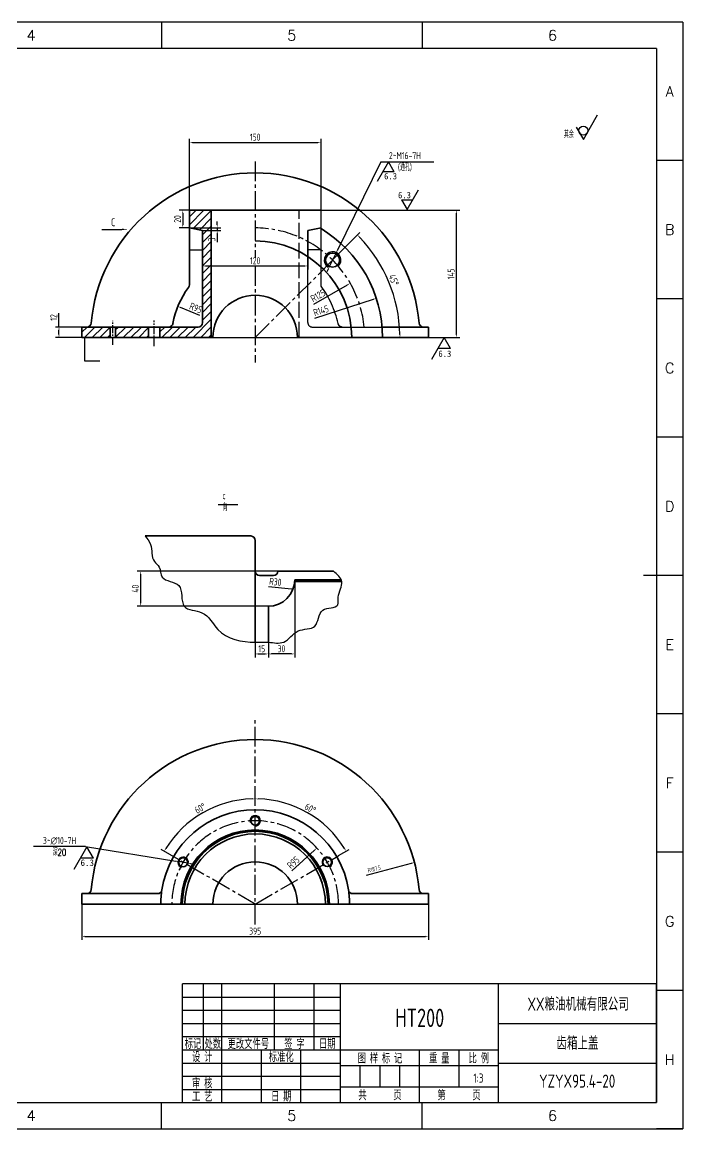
# Model space of a CAD drawing. Header units: millimetres. Extents: x 2168 to 3950, y 640 to 1900.
# Drawn here: x 3197 to 3950, y 640 to 1900 of the extents above; entities that cross this region are included whole.
import ezdxf
from ezdxf.enums import TextEntityAlignment as Align

# ---------------------------------------------------------------- set-up
doc = ezdxf.new("R2010")
doc.units = ezdxf.units.MM
doc.header["$LTSCALE"] = 30
for name, pattern in [('AM_ISO02W050', [7.5, 6, -1.5]), ('CENTER', [2, 1.25, -0.25, 0.25, -0.25]), ('CENTER2', [1.125, 0.75, -0.125, 0.125, -0.125]), ('DASHED', [0.75, 0.5, -0.25])]:
    doc.linetypes.add(name, pattern=pattern)
for name, color, linetype in [('1轮廓实线层', 7, 'Continuous'), ('2细线层', 4, 'Continuous'), ('4虚线层', 6, 'DASHED'), ('6文字层', 3, 'Continuous'), ('7标注层', 4, 'Continuous'), ('中心线', 1, 'CENTER'), ('剖面线', 2, 'Continuous'), ('图框层', 7, 'Continuous'), ('标注线', 6, 'Continuous'), ('细实线', 5, 'Continuous')]:
    doc.layers.add(name, color=color, linetype=linetype)
doc.layers.add('粗实线', color=5, linetype='Continuous', lineweight=35)
doc.styles.add('ACANSTS', font='romans.shx', dxfattribs={"height": 1, "bigfont": 'gbcbig.shx'})
doc.styles.add('PC_TEXTSTYLE', font='isocp.shx', dxfattribs={"width": 0.8, "bigfont": 'hzfs.shx'})
doc.styles.get("Standard").update_dxf_attribs({"font": 'isocp.shx', "width": 0.707, "bigfont": 'hztxt.shx'})
doc.styles.add('TH_GBDIM', font='romans.shx', dxfattribs={"width": 0.8, "bigfont": 'gbcbig.shx'})
doc.dimstyles.get("Standard").update_dxf_attribs({"dimtxt": 8, "dimasz": 3.5, "dimexe": 4, "dimexo": 0.0625, "dimgap": 2, "dimtad": 1, "dimdec": 0, "dimzin": 0, "dimdsep": 46, "dimtxsty": 'Standard', "dimcen": 0.09, "dimadec": 0, "dimazin": 0, "dimtfac": 1, "dimtdec": 0, "dimtmove": 0, "dimatfit": 3, "dimfxl": 0, "dimtolj": 1, "dimtzin": 0, "dimarcsym": 0})

# ---------------------------------------------------------------- blocks, each defined once
blk = doc.blocks.new('*D95')
at = {"layer": '7标注层', "color": 0, "linetype": 'Continuous', "lineweight": -2, "ltscale": 0.1}
for p, q in [((3265.4, 896), (3265.4, 855.5)), ((3660.4, 896), (3660.4, 855.5)), ((3268.9, 859.5), (3656.9, 859.5))]:
    blk.add_line(p, q, dxfattribs=at)
at = {"layer": '7标注层', "color": 0, "linetype": 'Continuous', "ltscale": 0.1}
for points in [[(3268.9, 860.1), (3268.9, 859), (3265.4, 859.5)], [(3656.9, 860.1), (3656.9, 859), (3660.4, 859.5)]]:
    blk.add_solid(points, dxfattribs=at)
at = {"layer": 'Defpoints', "color": 0, "linetype": 'Continuous', "ltscale": 0.1}
for p in [(3265.4, 896.1), (3660.4, 896.1), (3660.4, 859.5)]:
    blk.add_point(p, dxfattribs=at)
at = {"layer": '7标注层', "color": 0, "linetype": 'Continuous', "ltscale": 0.1, "insert": (3462.9, 865.5), "char_height": 8, "attachment_point": 5}
blk.add_mtext('\\A1;395', dxfattribs=at)
blk = doc.blocks.new('*D96')
at = {"layer": '7标注层', "color": 0, "linetype": 'Continuous', "lineweight": -2, "ltscale": 0.1}
for p, q in [((3488.9, 1275.3), (3328.4, 1275.3)), ((3332.4, 1271.8), (3332.4, 1238.8)), ((3477.9, 1235.3), (3328.4, 1235.3))]:
    blk.add_line(p, q, dxfattribs=at)
at = {"layer": '7标注层', "color": 0, "linetype": 'Continuous', "ltscale": 0.1}
for points in [[(3331.9, 1271.8), (3333, 1271.8), (3332.4, 1275.3)], [(3331.9, 1238.8), (3333, 1238.8), (3332.4, 1235.3)]]:
    blk.add_solid(points, dxfattribs=at)
at = {"layer": 'Defpoints', "color": 0, "linetype": 'Continuous', "ltscale": 0.1}
for p in [(3488.9, 1275.3), (3332.4, 1235.3), (3477.9, 1235.3)]:
    blk.add_point(p, dxfattribs=at)
at = {"layer": '7标注层', "color": 0, "linetype": 'Continuous', "ltscale": 0.1, "insert": (3326.4, 1255.3), "char_height": 8, "attachment_point": 5, "rotation": 90}
blk.add_mtext('\\A1;40', dxfattribs=at)
blk = doc.blocks.new('*D97')
at = {"layer": '7标注层', "color": 0, "linetype": 'Continuous', "lineweight": -2, "ltscale": 0.1}
for p, q in [((3462.9, 1194.2), (3462.9, 1177)), ((3477.9, 1194.2), (3477.9, 1177)), ((3466.4, 1181), (3474.4, 1181))]:
    blk.add_line(p, q, dxfattribs=at)
at = {"layer": '7标注层', "color": 0, "linetype": 'Continuous', "ltscale": 0.1}
for points in [[(3466.4, 1181.6), (3466.4, 1180.4), (3462.9, 1181)], [(3474.4, 1181.6), (3474.4, 1180.4), (3477.9, 1181)]]:
    blk.add_solid(points, dxfattribs=at)
at = {"layer": 'Defpoints', "color": 0, "linetype": 'Continuous', "ltscale": 0.1}
for p in [(3462.9, 1194.3), (3477.9, 1194.3), (3477.9, 1181)]:
    blk.add_point(p, dxfattribs=at)
at = {"layer": '7标注层', "color": 0, "linetype": 'Continuous', "ltscale": 0.1, "insert": (3470.4, 1187), "char_height": 8, "attachment_point": 5}
blk.add_mtext('\\A1;15', dxfattribs=at)
blk = doc.blocks.new('*D98')
at = {"layer": '7标注层', "color": 0, "linetype": 'Continuous', "lineweight": -2, "ltscale": 0.1}
for p, q in [((3507.9, 1265.3), (3507.9, 1177)), ((3477.9, 1194.2), (3477.9, 1177)), ((3504.4, 1181), (3481.4, 1181))]:
    blk.add_line(p, q, dxfattribs=at)
at = {"layer": '7标注层', "color": 0, "linetype": 'Continuous', "ltscale": 0.1}
for points in [[(3481.4, 1181.6), (3481.4, 1180.4), (3477.9, 1181)], [(3504.4, 1181.6), (3504.4, 1180.4), (3507.9, 1181)]]:
    blk.add_solid(points, dxfattribs=at)
at = {"layer": 'Defpoints', "color": 0, "linetype": 'Continuous', "ltscale": 0.1}
for p in [(3507.9, 1265.3), (3477.9, 1194.3), (3477.9, 1181)]:
    blk.add_point(p, dxfattribs=at)
at = {"layer": '7标注层', "color": 0, "linetype": 'Continuous', "ltscale": 0.1, "insert": (3492.9, 1187), "char_height": 8, "attachment_point": 5}
blk.add_mtext('\\A1;30', dxfattribs=at)
blk = doc.blocks.new('*D62')
at = {"layer": '7标注层', "color": 0, "linetype": 'Continuous', "lineweight": -2, "ltscale": 0.1}
blk.add_line((3478, 1257.9), (3504.3, 1255.3), dxfattribs=at)
at = {"layer": '7标注层', "color": 0, "linetype": 'Continuous', "ltscale": 0.1}
blk.add_solid([(3504.4, 1255.9), (3504.3, 1254.7), (3507.8, 1255)], dxfattribs=at)
at = {"layer": 'Defpoints', "color": 0, "linetype": 'Continuous', "ltscale": 0.1}
for p in [(3477.9, 1257.9), (3507.8, 1255)]:
    blk.add_point(p, dxfattribs=at)
at = {"layer": '7标注层', "color": 0, "linetype": 'Continuous', "ltscale": 0.1, "insert": (3485.9, 1263.1), "char_height": 8, "attachment_point": 5, "rotation": 354.417}
blk.add_mtext('\\A1;R30', dxfattribs=at)
blk = doc.blocks.new('*D99')
at = {"layer": '7标注层', "color": 0, "linetype": 'Continuous', "lineweight": -2, "ltscale": 0.1}
blk.add_line((3400, 1566.5), (3378, 1575.4), dxfattribs=at)
at = {"layer": '7标注层', "color": 0, "linetype": 'Continuous', "ltscale": 0.1}
blk.add_solid([(3378.3, 1575.9), (3377.8, 1574.8), (3374.8, 1576.7)], dxfattribs=at)
at = {"layer": 'Defpoints', "color": 0, "linetype": 'Continuous', "ltscale": 0.1}
for p in [(3374.8, 1576.7), (3462.9, 1541.2)]:
    blk.add_point(p, dxfattribs=at)
at = {"layer": '7标注层', "color": 0, "linetype": 'Continuous', "ltscale": 0.1, "insert": (3395.3, 1574.9), "char_height": 8, "attachment_point": 5, "rotation": 338.1039}
blk.add_mtext('\\A1;R95', dxfattribs=at)
blk = doc.blocks.new('*D100')
at = {"layer": '7标注层', "color": 0, "linetype": 'Continuous', "lineweight": -2, "ltscale": 0.1}
for p, q in [((3402.9, 1663.2), (3402.9, 1618.7)), ((3522.9, 1663.2), (3522.9, 1618.7)), ((3406.4, 1622.7), (3519.4, 1622.7))]:
    blk.add_line(p, q, dxfattribs=at)
at = {"layer": '7标注层', "color": 0, "linetype": 'Continuous', "ltscale": 0.1}
for points in [[(3406.4, 1623.3), (3406.4, 1622.1), (3402.9, 1622.7)], [(3519.4, 1623.3), (3519.4, 1622.1), (3522.9, 1622.7)]]:
    blk.add_solid(points, dxfattribs=at)
at = {"layer": 'Defpoints', "color": 0, "linetype": 'Continuous', "ltscale": 0.1}
for p in [(3402.9, 1663.2), (3522.9, 1663.2), (3522.9, 1622.7)]:
    blk.add_point(p, dxfattribs=at)
at = {"layer": '7标注层', "color": 0, "linetype": 'Continuous', "ltscale": 0.1, "insert": (3462.9, 1628.7), "char_height": 8, "attachment_point": 5}
blk.add_mtext('\\A1;120', dxfattribs=at)
blk = doc.blocks.new('*D101')
at = {"layer": '7标注层', "color": 0, "linetype": 'Continuous', "lineweight": -2, "ltscale": 0.1}
blk.add_line((3531, 1563.3), (3597.6, 1584.8), dxfattribs=at)
at = {"layer": '7标注层', "color": 0, "linetype": 'Continuous', "ltscale": 0.1}
blk.add_solid([(3597.4, 1585.4), (3597.7, 1584.3), (3600.9, 1585.9)], dxfattribs=at)
at = {"layer": 'Defpoints', "color": 0, "linetype": 'Continuous', "ltscale": 0.1}
for p in [(3600.9, 1585.9), (3462.9, 1541.2)]:
    blk.add_point(p, dxfattribs=at)
at = {"layer": '7标注层', "color": 0, "linetype": 'Continuous', "ltscale": 0.1, "insert": (3537.9, 1571.8), "char_height": 8, "attachment_point": 5, "rotation": 17.9371}
blk.add_mtext('\\A1;R145', dxfattribs=at)
blk = doc.blocks.new('*D102')
at = {"layer": '7标注层', "color": 0, "linetype": 'Continuous', "lineweight": -2, "ltscale": 0.1}
blk.add_line((3551.1, 1629.6), (3582.2, 1660.8), dxfattribs=at)
blk.add_arc((3462.9, 1541.2), 164.9, 1.2162, 43.8463, dxfattribs=at)
at = {"layer": '7标注层', "color": 0, "linetype": 'Continuous', "ltscale": 0.1}
for points in [[(3581.4, 1655.1), (3582.3, 1655.9), (3579.4, 1658)], [(3628.4, 1544.8), (3627.2, 1544.7), (3627.8, 1541.2)]]:
    blk.add_solid(points, dxfattribs=at)
at = {"layer": 'Defpoints', "color": 0, "linetype": 'Continuous', "ltscale": 0.1}
for p in [(3551, 1629.5), (3622.2, 1584), (3462.9, 1541.2), (3511.2, 1541.2), (3660.4, 1541.2)]:
    blk.add_point(p, dxfattribs=at)
at = {"layer": '7标注层', "color": 0, "linetype": 'Continuous', "ltscale": 0.1, "insert": (3620.8, 1606.7), "char_height": 8, "attachment_point": 5, "rotation": 292.5313}
blk.add_mtext('\\A1;45°', dxfattribs=at)
blk = doc.blocks.new('*D103')
at = {"layer": '7标注层', "color": 0, "linetype": 'Continuous', "lineweight": -2, "ltscale": 0.1}
blk.add_line((3529.6, 1579.3), (3568.2, 1601.3), dxfattribs=at)
at = {"layer": '7标注层', "color": 0, "linetype": 'Continuous', "ltscale": 0.1}
blk.add_solid([(3567.9, 1601.8), (3568.5, 1600.8), (3571.3, 1603.1)], dxfattribs=at)
at = {"layer": 'Defpoints', "color": 0, "linetype": 'Continuous', "ltscale": 0.1}
for p in [(3571.3, 1603.1), (3462.7, 1541)]:
    blk.add_point(p, dxfattribs=at)
at = {"layer": '7标注层', "color": 0, "linetype": 'Continuous', "ltscale": 0.1, "insert": (3534.4, 1588.9), "char_height": 8, "attachment_point": 5, "rotation": 29.7476}
blk.add_mtext('\\A1;R125', dxfattribs=at)
blk = doc.blocks.new('*D104')
at = {"layer": '7标注层', "color": 0, "linetype": 'Continuous', "lineweight": -2, "ltscale": 0.1}
for p, q in [((3388, 1666.2), (3423.6, 1666.2)), ((3403, 1663.2), (3423.6, 1663.2)), ((3419.6, 1669.7), (3419.6, 1673.2)), ((3419.6, 1666.2), (3419.6, 1663.2)), ((3419.6, 1659.7), (3419.6, 1649.8))]:
    blk.add_line(p, q, dxfattribs=at)
at = {"layer": '7标注层', "color": 0, "linetype": 'Continuous', "ltscale": 0.1}
for points in [[(3419.1, 1669.7), (3420.2, 1669.7), (3419.6, 1666.2)], [(3419.1, 1659.7), (3420.2, 1659.7), (3419.6, 1663.2)]]:
    blk.add_solid(points, dxfattribs=at)
at = {"layer": 'Defpoints', "color": 0, "linetype": 'Continuous', "ltscale": 0.1}
for p in [(3387.9, 1666.2), (3402.9, 1663.2), (3419.6, 1663.2)]:
    blk.add_point(p, dxfattribs=at)
at = {"layer": '7标注层', "color": 0, "linetype": 'Continuous', "ltscale": 0.1, "insert": (3413.6, 1653), "char_height": 8, "attachment_point": 5, "rotation": 90}
blk.add_mtext('\\A1;3', dxfattribs=at)
blk = doc.blocks.new('*D105')
at = {"layer": '7标注层', "color": 0, "linetype": 'Continuous', "lineweight": -2, "ltscale": 0.1}
for p, q in [((3387.9, 1686.2), (3376.4, 1686.2)), ((3380.4, 1682.7), (3380.4, 1669.7)), ((3387.9, 1666.2), (3376.4, 1666.2))]:
    blk.add_line(p, q, dxfattribs=at)
at = {"layer": '7标注层', "color": 0, "linetype": 'Continuous', "ltscale": 0.1}
for points in [[(3379.9, 1682.7), (3381, 1682.7), (3380.4, 1686.2)], [(3379.9, 1669.7), (3381, 1669.7), (3380.4, 1666.2)]]:
    blk.add_solid(points, dxfattribs=at)
at = {"layer": 'Defpoints', "color": 0, "linetype": 'Continuous', "ltscale": 0.1}
for p in [(3387.9, 1686.2), (3380.4, 1666.2), (3387.9, 1666.2)]:
    blk.add_point(p, dxfattribs=at)
at = {"layer": '7标注层', "color": 0, "linetype": 'Continuous', "ltscale": 0.1, "insert": (3374.4, 1676.2), "char_height": 8, "attachment_point": 5, "rotation": 90}
blk.add_mtext('\\A1;20', dxfattribs=at)
blk = doc.blocks.new('*D106')
at = {"layer": '7标注层', "color": 0, "linetype": 'Continuous', "lineweight": -2, "ltscale": 0.1}
for p, q in [((3538, 1686.2), (3696, 1686.2)), ((3692, 1682.7), (3692, 1544.7)), ((3660.5, 1541.2), (3696, 1541.2))]:
    blk.add_line(p, q, dxfattribs=at)
at = {"layer": '7标注层', "color": 0, "linetype": 'Continuous', "ltscale": 0.1}
for points in [[(3691.4, 1682.7), (3692.6, 1682.7), (3692, 1686.2)], [(3691.4, 1544.7), (3692.6, 1544.7), (3692, 1541.2)]]:
    blk.add_solid(points, dxfattribs=at)
at = {"layer": 'Defpoints', "color": 0, "linetype": 'Continuous', "ltscale": 0.1}
for p in [(3537.9, 1686.2), (3660.4, 1541.2), (3692, 1541.2)]:
    blk.add_point(p, dxfattribs=at)
at = {"layer": '7标注层', "color": 0, "linetype": 'Continuous', "ltscale": 0.1, "insert": (3686, 1613.7), "char_height": 8, "attachment_point": 5, "rotation": 90}
blk.add_mtext('\\A1;145', dxfattribs=at)
blk = doc.blocks.new('*D107')
at = {"layer": '7标注层', "color": 0, "linetype": 'Continuous', "lineweight": -2, "ltscale": 0.1}
for p, q in [((3387.9, 1686.3), (3387.9, 1767.4)), ((3537.9, 1686.3), (3537.9, 1767.4)), ((3391.4, 1763.4), (3534.4, 1763.4))]:
    blk.add_line(p, q, dxfattribs=at)
at = {"layer": '7标注层', "color": 0, "linetype": 'Continuous', "ltscale": 0.1}
for points in [[(3391.4, 1763.9), (3391.4, 1762.8), (3387.9, 1763.4)], [(3534.4, 1763.9), (3534.4, 1762.8), (3537.9, 1763.4)]]:
    blk.add_solid(points, dxfattribs=at)
at = {"layer": 'Defpoints', "color": 0, "linetype": 'Continuous', "ltscale": 0.1}
for p in [(3537.9, 1763.4), (3387.9, 1686.2), (3537.9, 1686.2)]:
    blk.add_point(p, dxfattribs=at)
at = {"layer": '7标注层', "color": 0, "linetype": 'Continuous', "ltscale": 0.1, "insert": (3462.9, 1769.4), "char_height": 8, "attachment_point": 5}
blk.add_mtext('\\A1;150', dxfattribs=at)
blk = doc.blocks.new('*D108')
at = {"layer": '7标注层', "color": 0, "linetype": 'Continuous', "lineweight": -2, "ltscale": 0.1}
for p, q in [((3239.4, 1553.2), (3239.4, 1568.8)), ((3265.4, 1553.2), (3235.4, 1553.2)), ((3265.4, 1541.2), (3235.4, 1541.2)), ((3239.4, 1544.7), (3239.4, 1549.7))]:
    blk.add_line(p, q, dxfattribs=at)
at = {"layer": '7标注层', "color": 0, "linetype": 'Continuous', "ltscale": 0.1}
for points in [[(3238.8, 1549.7), (3240, 1549.7), (3239.4, 1553.2)], [(3238.8, 1544.7), (3240, 1544.7), (3239.4, 1541.2)]]:
    blk.add_solid(points, dxfattribs=at)
at = {"layer": 'Defpoints', "color": 0, "linetype": 'Continuous', "ltscale": 0.1}
for p in [(3265.4, 1553.2), (3239.4, 1541.2), (3265.4, 1541.2)]:
    blk.add_point(p, dxfattribs=at)
at = {"layer": '7标注层', "color": 0, "linetype": 'Continuous', "ltscale": 0.1, "insert": (3233.4, 1564.1), "char_height": 8, "attachment_point": 5, "rotation": 90}
blk.add_mtext('\\A1;12', dxfattribs=at)
blk = doc.blocks.new('*D109')
at = {"layer": '7标注层', "color": 0, "linetype": 'Continuous', "lineweight": -2, "ltscale": 0.1}
blk.add_arc((3462.9, 896.1), 119.9, 91.672, 148.0977, dxfattribs=at)
at = {"layer": '7标注层', "color": 0, "linetype": 'Continuous', "ltscale": 0.1}
for points in [[(3459.4, 1016.6), (3459.4, 1015.4), (3462.9, 1016)], [(3361.6, 959.2), (3360.6, 959.8), (3359.3, 956.5)]]:
    blk.add_solid(points, dxfattribs=at)
at = {"layer": 'Defpoints', "color": 0, "linetype": 'Continuous', "ltscale": 0.1}
for p in [(3462.9, 1109.1), (3422.1, 1008.9), (3356, 958.4), (3462.9, 896.1), (3462.9, 873.1)]:
    blk.add_point(p, dxfattribs=at)
at = {"layer": '7标注层', "color": 0, "linetype": 'Continuous', "ltscale": 0.1, "insert": (3400.2, 1005.3), "char_height": 8, "attachment_point": 5, "rotation": 29.8849}
blk.add_mtext('\\A1;60°', dxfattribs=at)
blk = doc.blocks.new('*D110')
at = {"layer": '7标注层', "color": 0, "linetype": 'Continuous', "lineweight": -2, "ltscale": 0.1}
blk.add_line((3557.8, 951.4), (3570, 958.5), dxfattribs=at)
blk.add_arc((3462.9, 896.1), 119.9, 31.9027, 88.3274, dxfattribs=at)
at = {"layer": '7标注层', "color": 0, "linetype": 'Continuous', "ltscale": 0.1}
for points in [[(3466.4, 1015.3), (3466.4, 1016.5), (3462.9, 1016)], [(3565.2, 959.8), (3564.2, 959.1), (3566.5, 956.5)]]:
    blk.add_solid(points, dxfattribs=at)
at = {"layer": 'Defpoints', "color": 0, "linetype": 'Continuous', "ltscale": 0.1}
for p in [(3462.9, 1109.1), (3539.8, 988.1), (3557.8, 951.3), (3462.9, 896.1), (3462.9, 873.1)]:
    blk.add_point(p, dxfattribs=at)
at = {"layer": '7标注层', "color": 0, "linetype": 'Continuous', "ltscale": 0.1, "insert": (3525.7, 1005.2), "char_height": 8, "attachment_point": 5, "rotation": 330.115}
blk.add_mtext('\\A1;60°', dxfattribs=at)
blk = doc.blocks.new('*D63')
at = {"layer": '7标注层', "color": 0, "lineweight": -2, "ltscale": 0.1}
blk.add_line((3504.8, 934.1), (3530.6, 957.6), dxfattribs=at)
at = {"layer": '7标注层', "color": 0, "ltscale": 0.1}
blk.add_solid([(3530.3, 958.1), (3531, 957.2), (3533.2, 960)], dxfattribs=at)
at = {"layer": 'Defpoints', "color": 0, "ltscale": 0.1}
for p in [(3533.2, 960), (3462.9, 896.1)]:
    blk.add_point(p, dxfattribs=at)
at = {"layer": '7标注层', "color": 0, "ltscale": 0.1, "insert": (3506.3, 943.6), "char_height": 8, "attachment_point": 5, "rotation": 42.2711}
blk.add_mtext('\\A1;R95', dxfattribs=at)
blk = doc.blocks.new('PC_TITLE_BLOCK')
at = {"layer": '1轮廓实线层'}
for p, q in [((0, 45), (-180, 45)), ((-180, 0), (-180, 45)), ((-172, 20), (-172, 45)), ((-165, 20), (-165, 45)), ((-145, 20), (-145, 45)), ((-130, 20), (-130, 45)), ((-120, 0), (-120, 45)), ((-60, 30), (0, 30)), ((-180, 20), (-60, 20)), ((-165, 0), (-165, 20)), ((-150, 0), (-150, 20)), ((-135, 0), (-135, 20)), ((-60, 15), (0, 15)), ((-180, 0), (0, 0))]:
    blk.add_line(p, q, dxfattribs=at)
at = {"layer": '1轮廓实线层', "color": 7}
for p, q in [((-60, 0), (-60, 45)), ((-180, 25), (-120, 25))]:
    blk.add_line(p, q, dxfattribs=at)
at = {"layer": '2细线层'}
for p, q in [((-180, 40), (-120, 40)), ((-180, 35), (-120, 35)), ((-180, 30), (-120, 30)), ((-90, 0), (-90, 20)), ((-75, 6), (-75, 20)), ((-180, 15), (-120, 15)), ((-120, 14), (-60, 14)), ((-112.5, 6), (-112.5, 14)), ((-105, 6), (-105, 14)), ((-97.5, 6), (-97.5, 14)), ((-180, 10), (-120, 10)), ((-180, 5), (-120, 5)), ((-120, 6), (-60, 6))]:
    blk.add_line(p, q, dxfattribs=at)
at = {"layer": '图框层'}
blk.add_line((0, 0), (0, 45), dxfattribs=at)
at = {"layer": '6文字层', "style": 'PC_TEXTSTYLE', "width": 0.667}
for s, p in [('标记', (-176, 22.5)), ('处数', (-168.5, 22.5)), (' 更改文件号 ', (-155, 22.5)), (' 签 字 ', (-137.5, 22.5)), (' 日期 ', (-125, 22.5)), (' 设 计 ', (-172.5, 17.51)), (' 标准化 ', (-142.5, 17.51)), (' 图 样 标 记 ', (-105, 17)), (' 重 量 ', (-82.5, 17)), (' 比 例 ', (-67.5, 17)), (' 审 核 ', (-172.5, 7.5)), (' 工 艺 ', (-172.5, 2.5)), (' 日 期 ', (-142.5, 2.5)), ('共       页', (-105, 3)), ('第       页', (-75, 3))]:
    blk.add_text(s, height=3.5, dxfattribs=at).set_placement(p, align=Align.MIDDLE)
at = {"layer": '6文字层', "style": 'PC_TEXTSTYLE', "flags": 8}
for tag, height, width, p, p2 in [('企业名称', 5, 1.98445, (-54.29, 34.82), (-5.27, 34.82)), ('产品名称或材料标记', 7, 0.600652, (-113.46, 28.64), (-66.42, 28.64)), ('图样名称', 5, 2.004495, (-54.79, 19.98), (-5.27, 19.98)), ('标准化', 3.5, 1.023147, (-133.83, 15.37), (-120.75, 15.37)), ('审核', 3.5, 1.579393, (-163.99, 5.37), (-150.63, 5.37)), ('重量', 3.5, 1.408247, (-88.46, 7.54), (-76.55, 7.54)), ('比例', 3.5, 1.385287, (-73.35, 7.54), (-61.93, 7.54)), ('图样代号', 5, 2.006536, (-54.79, 5.63), (-5.52, 5.63)), ('工艺', 3.5, 1.621807, (-164.21, 0.37), (-150.89, 0.37)), ('共几页', 3.5, 0.557144, (-108.07, 0.63), (-101.05, 0.63)), ('日期', 3.5, 1.560088, (-133.83, 0.37), (-120.75, 0.37))]:
    blk.add_attdef(tag, text='', height=height, dxfattribs=dict(at, width=width)).set_placement(p, p2, align=Align.FIT)
at = {"layer": '6文字层', "style": 'PC_TEXTSTYLE', "width": 9.905045, "flags": 8}
blk.add_attdef('设计', text='', height=3.5, rotation=358.4644, dxfattribs=at).set_placement((-164.23, 15.37), (-150.37, 15), align=Align.FIT)
at = {"layer": '6文字层', "color": 3, "style": 'PC_TEXTSTYLE', "width": 0.56476, "flags": 8}
blk.add_attdef('第几页', text='', height=3.5, dxfattribs=at).set_placement((-78.29, 0.75), (-71.16, 0.75), align=Align.FIT)
at = {"layer": '6文字层', "ltscale": 10, "style": 'PC_TEXTSTYLE', "flags": 1}
blk.add_attdef('图纸张数', (-58.68, -0.49), '', height=2.5, dxfattribs=at)

msp = doc.modelspace()

# ---------------------------------------------------------------- linework, layer by layer
at = {"layer": '1轮廓实线层'}
msp.add_line((3950.1, 1270.3), (3905.1, 1270.3), dxfattribs=at)
at = {"layer": '2细线层'}
for p, q in [((3950.1, 1900.3), (2168.1, 1900.3)), ((3356.1, 1900.3), (3356.1, 1870.3)), ((3653.1, 1900.3), (3653.1, 1870.3)), ((3950.1, 1900.3), (3950.1, 640.3)), ((3950.1, 1742.8), (3920.1, 1742.8)), ((3950.1, 1585.3), (3920.1, 1585.3)), ((3950.1, 1427.8), (3920.1, 1427.8)), ((3950.1, 1270.3), (3920.1, 1270.3)), ((3950.1, 1112.8), (3920.1, 1112.8)), ((3950.1, 955.3), (3920.1, 955.3)), ((3950.1, 797.8), (3920.1, 797.8)), ((3356.1, 640.3), (3356.1, 670.3)), ((3653.1, 640.3), (3653.1, 670.3)), ((2168.1, 640.3), (3950.1, 640.3)), ((3950.1, 640.3), (3920.1, 640.3))]:
    msp.add_line(p, q, dxfattribs=at)
at = {"layer": '4虚线层', "linetype": 'AM_ISO02W050', "ltscale": 0.1}
msp.add_line((3512.9, 1541.2), (3512.9, 1686.2), dxfattribs=at)
at = {"layer": '7标注层', "ltscale": 0.1}
for p, q in [((3606.2, 1741.3), (3556.2, 1639.8)), ((3614.8, 1741.1), (3601.8, 1718.7)), ((3606.2, 1741.3), (3666.4, 1741.3)), ((3621.3, 1729.9), (3614.8, 1741.1)), ((3621.3, 1729.9), (3608.3, 1729.9)), ((3635.9, 1686.9), (3648.9, 1709.3)), ((3629.4, 1698.1), (3635.9, 1686.9)), ((3629.4, 1698.1), (3642.4, 1698.1)), ((3288.2, 1664.4), (3311.1, 1664.4)), ((3678.2, 1541.1), (3663.8, 1516.1)), ((3685.4, 1528.6), (3678.2, 1541.1)), ((3685.4, 1528.6), (3671, 1528.6)), ((3420.9, 1351.3), (3443, 1351.3)), ((3269.5, 961.8), (3210.5, 961.8)), ((3271.3, 961.4), (3256.4, 935.5)), ((3269.5, 961.8), (3372.4, 945.2)), ((3278.8, 948.5), (3271.3, 961.4)), ((3278.8, 948.5), (3263.8, 948.5)), ((3589.6, 929.2), (3640.9, 942.7))]:
    msp.add_line(p, q, dxfattribs=at)
msp.add_solid([(3311.1, 1665.2), (3311.1, 1663.6), (3318.5, 1664.4)], dxfattribs=at)
at = {"layer": '中心线', "linetype": 'CENTER2'}
for p, q in [((3462.9, 1741.8), (3462.9, 1632)), ((3462.9, 1541.2), (3551.1, 1629.4)), ((3462.9, 1622.6), (3462.9, 1512.9)), ((3462.9, 873.1), (3462.9, 1109.1)), ((3462.9, 896.1), (3356, 958.4)), ((3462.9, 896.1), (3557.8, 951.3))]:
    msp.add_line(p, q, dxfattribs=at)
at = {"layer": '中心线', "linetype": 'CENTER2', "ltscale": 0.4}
for p, q in [((3300.9, 1532.8), (3300.9, 1560.3)), ((3347.9, 1531.6), (3347.9, 1560.5))]:
    msp.add_line(p, q, dxfattribs=at)
at = {"layer": '中心线', "color": 7, "linetype": 'CENTER2', "ltscale": 30}
for p, q in [((3414.7, 1541.2), (3511.2, 1541.2)), ((3414.7, 896.1), (3511.2, 896.1))]:
    msp.add_line(p, q, dxfattribs=at)
at = {"layer": '中心线', "linetype": 'CENTER2'}
for centre, radius, start, end in [((3462.7, 1541), 125, 5.6003, 89.9091), ((3462.9, 896.1), 95, 0, 180)]:
    msp.add_arc(centre, radius, start, end, dxfattribs=at)
at = {"layer": '剖面线', "color": 7, "linetype": 'Continuous', "ltscale": 0.1}
msp.add_line((3387.9, 1678.5), (3395.6, 1686.2), dxfattribs=at)
at = {"layer": '剖面线', "color": 2, "linetype": 'Continuous', "ltscale": 0.1}
for p, q in [((3387.9, 1669.7), (3404.5, 1686.2)), ((3392.4, 1665.4), (3412.9, 1685.9)), ((3399.8, 1663.9), (3412.9, 1677)), ((3402.9, 1658.2), (3412.9, 1668.2)), ((3402.9, 1649.3), (3412.9, 1659.3)), ((3402.9, 1640.5), (3412.9, 1650.5)), ((3402.9, 1631.7), (3412.9, 1641.7)), ((3402.9, 1622.8), (3412.9, 1632.8)), ((3402.9, 1614), (3412.9, 1624)), ((3402.9, 1605.2), (3412.9, 1615.2)), ((3402.9, 1596.3), (3412.9, 1606.3)), ((3402.9, 1587.5), (3412.9, 1597.5)), ((3402.9, 1578.6), (3412.9, 1588.6)), ((3402.9, 1569.8), (3412.9, 1579.8)), ((3402.9, 1561), (3412.9, 1571)), ((3265.4, 1547.2), (3271.5, 1553.2)), ((3268.3, 1541.2), (3280.3, 1553.2)), ((3277.2, 1541.2), (3289.2, 1553.2)), ((3286, 1541.2), (3297.9, 1553.2)), ((3303.9, 1550.3), (3306.8, 1553.2)), ((3303.9, 1541.5), (3315.7, 1553.2)), ((3312.5, 1541.2), (3324.5, 1553.2)), ((3321.4, 1541.2), (3333.4, 1553.2)), ((3330.2, 1541.2), (3341.4, 1552.5)), ((3354.4, 1547.8), (3359.9, 1553.2)), ((3356.7, 1541.2), (3368.7, 1553.2)), ((3365.5, 1541.2), (3377.5, 1553.2)), ((3374.4, 1541.2), (3386.4, 1553.2)), ((3383.2, 1541.2), (3395.2, 1553.2)), ((3392.1, 1541.2), (3412.9, 1562.1)), ((3400.9, 1541.2), (3412.9, 1553.3)), ((3294.8, 1541.2), (3297.9, 1544.3)), ((3339, 1541.2), (3341.4, 1543.7)), ((3409.7, 1541.2), (3412.9, 1544.4))]:
    msp.add_line(p, q, dxfattribs=at)
at = {"layer": '图框层'}
for p, q in [((3920.1, 1870.3), (2243.1, 1870.3)), ((3920.1, 1870.3), (3920.1, 670.3)), ((2243.1, 670.3), (3920.1, 670.3))]:
    msp.add_line(p, q, dxfattribs=at)
at = {"layer": '标注线', "color": 4, "ltscale": 0.1}
for p, q in [((3836.8, 1766.6), (3853, 1794.7)), ((3828.7, 1780.7), (3836.8, 1766.6)), ((3547.6, 1622.3), (3554.7, 1636.6)), ((3546, 1619.1), (3544.5, 1616))]:
    msp.add_line(p, q, dxfattribs=at)
at = {"layer": '标注线', "color": 7, "ltscale": 0.1}
for p, q in [((3385.7, 943), (3375.9, 944.6)), ((3389.2, 942.5), (3392.6, 941.9))]:
    msp.add_line(p, q, dxfattribs=at)
at = {"layer": '标注线', "color": 4, "ltscale": 0.1}
msp.add_circle((3836.8, 1776.9), 5.15, dxfattribs=at)
for points in [[(3555.7, 1640), (3556.7, 1639.5), (3554.7, 1636.6)], [(3545.5, 1619.4), (3546.6, 1618.9), (3547.6, 1622.3)]]:
    msp.add_solid(points, dxfattribs=at)
at = {"layer": '标注线', "color": 7, "ltscale": 0.1}
for points in [[(3372.5, 945.8), (3372.3, 944.6), (3375.9, 944.6)], [(3389.3, 943), (3389.1, 941.9), (3385.7, 943)], [(3640.8, 943.2), (3641.1, 942.1), (3644.3, 943.6)]]:
    msp.add_solid(points, dxfattribs=at)
at = {"layer": '粗实线', "color": 7, "ltscale": 0.1}
for p, q in [((3387.9, 1601.2), (3387.9, 1686.2)), ((3511.2, 1686.2), (3387.9, 1686.2)), ((3412.9, 1541.2), (3412.9, 1686.2)), ((3387.9, 1666.2), (3402.9, 1663.2)), ((3402.9, 1558.2), (3402.9, 1663.2)), ((3270.8, 1553.2), (3265.4, 1553.2)), ((3265.4, 1553.2), (3265.4, 1541.2)), ((3271.2, 1553.2), (3270.8, 1553.2)), ((3297.9, 1553.2), (3297.9, 1541.2)), ((3303.9, 1553.2), (3303.9, 1541.2)), ((3341.4, 1553.2), (3341.4, 1541.2)), ((3354.4, 1553.2), (3354.4, 1541.2)), ((3364.4, 1553.2), (3363.8, 1553.2)), ((3607.4, 1553.2), (3660.4, 1553.2)), ((3660.4, 1553.2), (3660.4, 1541.2)), ((3414.7, 1541.2), (3265.4, 1541.2)), ((3414.7, 1541.2), (3379, 1541.2)), ((3511.2, 1541.2), (3660.4, 1541.2)), ((3351.7, 908.1), (3265.4, 908.1)), ((3265.4, 896.1), (3265.4, 908.1)), ((3654.7, 908.1), (3660.4, 908.1)), ((3660.4, 908.1), (3660.4, 896.1)), ((3414.7, 896.1), (3265.4, 896.1)), ((3414.7, 896.1), (3379, 896.1)), ((3511.2, 896.1), (3660.4, 896.1))]:
    msp.add_line(p, q, dxfattribs=at)
at = {"layer": '粗实线', "color": 7, "linetype": 'Continuous'}
for p, q in [((3511.2, 1686.2), (3537.9, 1686.2)), ((3654.7, 1553.2), (3655.1, 1553.2)), ((3574.1, 908.1), (3655.1, 908.1))]:
    msp.add_line(p, q, dxfattribs=at)
at = {"layer": '粗实线', "color": 7, "linetype": 'AM_ISO02W050', "ltscale": 2}
msp.add_line((3537.9, 1666.2), (3522.9, 1663.2), dxfattribs=at)
at = {"layer": '粗实线', "color": 7, "linetype": 'Continuous', "ltscale": 0.1}
for p, q in [((3271.5, 1553.2), (3397.9, 1553.2)), ((3457.9, 1315.3), (3337.4, 1315.3)), ((3462.9, 1194.3), (3462.9, 1310.3)), ((3462.9, 1310.3), (3462.9, 1275.3)), ((3488.9, 1275.3), (3488.9, 1275.3)), ((3488.9, 1275.3), (3552, 1275.3)), ((3467.9, 1270.3), (3483.9, 1270.3)), ((3507.9, 1265.3), (3560.9, 1265.3)), ((3507.9, 1263.3), (3561.5, 1263.3)), ((3477.9, 1194.3), (3477.9, 1235.3))]:
    msp.add_line(p, q, dxfattribs=at)
at = {"layer": '粗实线', "color": 7, "ltscale": 0.1}
msp.add_circle((3551.1, 1629.4), 8, dxfattribs=at)
at = {"layer": '粗实线', "color": 7, "linetype": 'Continuous', "ltscale": 0.1}
for centre in [(3462.9, 991.1), (3380.8, 943.8), (3545, 943.9)]:
    msp.add_circle(centre, 5, dxfattribs=at)
at = {"layer": '粗实线', "color": 7, "ltscale": 0.1}
for centre, radius, start, end in [((3462.9, 1541.2), 187.5, 5.0665, 174.9335), ((3462.9, 1541.2), 145, 0, 58.8526), ((3462.9, 1541.2), 48.2, 0, 180), ((3271.2, 1558.2), 5, 270, 354.9335), ((3397.9, 1558.2), 5, 270, 0), ((3654.7, 1558.2), 5, 185.0665, 270), ((3462.9, 896.1), 187.5, 5.0665, 174.9335), ((3462.9, 896.1), 107.5, 8.6913, 171.3087), ((3462.9, 896.1), 48.2, 0, 180), ((3271.2, 913.1), 5, 270, 354.9335), ((3351.7, 913.1), 5, 270, 351.3087), ((3462.9, 896.1), 107.5, 171.3087, 180), ((3462.9, 896.1), 107.5, 0, 8.6913), ((3654.7, 913.1), 5, 185.0665, 270)]:
    msp.add_arc(centre, radius, start, end, dxfattribs=at)
at = {"layer": '粗实线', "color": 7, "linetype": 'Continuous', "ltscale": 0.1}
for centre, radius, start, end in [((3462.9, 1541.2), 110, 0, 90), ((3382.9, 1601.2), 5, 323.1301, 0), ((3462.9, 1541.2), 95, 143.1301, 170.2122), ((3364.4, 1558.2), 5, 270, 350.2122), ((3457.9, 1310.3), 5, 0, 90), ((3467.9, 1275.3), 5, 180, 270), ((3483.9, 1275.3), 5, 270, 0), ((3477.9, 1265.3), 30, 270, 0), ((3462.9, 896.1), 84.5, 0, 180), ((3462.9, 896.1), 83, 0, 180), ((3462.9, 896.1), 80, 0, 180), ((3574.1, 913.1), 5, 188.6913, 270)]:
    msp.add_arc(centre, radius, start, end, dxfattribs=at)
at = {"layer": '粗实线', "color": 7, "linetype": 'AM_ISO02W050'}
msp.add_arc((3562.1, 1558.2), 5, 192.283, 270, dxfattribs=at)
at = {"layer": '细实线', "color": 7, "linetype": 'AM_ISO02W050', "ltscale": 2}
for p, q in [((3537.9, 1599.6), (3537.9, 1686.2)), ((3522.9, 1558.2), (3522.9, 1663.2)), ((3537.9, 1641.2), (3522.9, 1641.2)), ((3527.9, 1553.2), (3562.1, 1553.2)), ((3562.1, 1553.2), (3607.4, 1553.2))]:
    msp.add_line(p, q, dxfattribs=at)
at = {"layer": '细实线', "color": 7, "ltscale": 0.1}
msp.add_line((3387.9, 1641.2), (3402.9, 1641.2), dxfattribs=at)
at = {"layer": '细实线', "color": 4, "ltscale": 0.1}
msp.add_arc((3551.1, 1629.4), 9.5, 312.8235, 237.6126, dxfattribs=at)
at = {"layer": '细实线', "color": 7, "linetype": 'AM_ISO02W050', "ltscale": 2}
msp.add_arc((3449.2, 1533.7), 110.6, 12.283, 36.6029, dxfattribs=at)
at = {"layer": '细实线', "color": 7, "linetype": 'AM_ISO02W050'}
msp.add_arc((3527.9, 1558.2), 5, 180, 270, dxfattribs=at)
at = {"layer": '细实线', "color": 4, "linetype": 'Continuous', "ltscale": 0.1}
for centre, start, end in [((3462.9, 991.1), 270, 199.8182), ((3380.8, 943.8), 329.8351, 252.7894), ((3545, 943.9), 298.4204, 222.2573)]:
    msp.add_arc(centre, 6, start, end, dxfattribs=at)
msp.add_spline([(3337.4, 1315.3), (3343.6, 1305.8), (3348.1, 1286.1), (3353.4, 1279.9), (3357.1, 1268.6), (3375.8, 1259), (3382, 1235.3), (3402.3, 1228), (3420.3, 1208.9), (3462.9, 1194.3), (3477.9, 1194.3), (3495.4, 1194.5), (3511.8, 1207.2), (3530.9, 1212.8), (3534.9, 1221.8), (3540, 1230.8), (3556.9, 1237), (3557.5, 1245.5), (3561.5, 1263.3), (3552, 1275.3)], degree=3, dxfattribs=at)

# ---------------------------------------------------------------- block references
at = {"layer": '图框层'}
ref = msp.add_blockref('PC_TITLE_BLOCK', (3920.1, 670.3), dxfattribs=dict(at, xscale=3, yscale=3, zscale=3))
ref.add_attrib('产品名称或材料标记', 'HT200', dxfattribs={"layer": '6文字层', "height": 21, "style": 'PC_TEXTSTYLE', "width": 0.8}).set_placement((3650.3, 756.2), align=Align.CENTER)
ref.add_attrib('图样名称', '齿箱上盖', dxfattribs={"layer": '6文字层', "height": 15, "style": 'PC_TEXTSTYLE', "width": 0.8}).set_placement((3830, 730.3), align=Align.CENTER)
ref.add_attrib('企业名称', 'XX粮油机械有限公司', dxfattribs={"layer": '6文字层', "height": 15, "style": 'PC_TEXTSTYLE', "width": 0.8}).set_placement((3830.8, 774.8), align=Align.CENTER)
ref.add_attrib('图样代号', 'YZYX95.4-20', dxfattribs={"layer": '6文字层', "height": 15, "style": 'PC_TEXTSTYLE', "width": 0.8}).set_placement((3829.7, 687.2), align=Align.CENTER)
ref.add_attrib('比例', '1:3', dxfattribs={"layer": '6文字层', "height": 10.5, "style": 'PC_TEXTSTYLE', "width": 0.8}).set_placement((3717.2, 692.9), align=Align.CENTER)

# ---------------------------------------------------------------- texts
at = {"layer": '6文字层', "style": 'TH_GBDIM'}
for s, p in [('4', (3207.6, 1885.3)), ('5', (3504.6, 1885.3)), ('6', (3801.6, 1885.3)), ('A', (3935.1, 1821.6)), ('B', (3935.1, 1664.1)), ('C', (3935.1, 1506.6)), ('D', (3935.1, 1349.1)), ('E', (3935.1, 1191.6)), ('F', (3935.1, 1034.1)), ('G', (3935.1, 876.6)), ('H', (3935.1, 719.1)), ('4', (3207.6, 655.3)), ('5', (3504.6, 655.3)), ('6', (3801.6, 655.3))]:
    msp.add_text(s, height=12, dxfattribs=at).set_placement(p, align=Align.MIDDLE)
at = {"layer": '7标注层', "ltscale": 0.1, "attachment_point": 5}
for s, insert, char_height, rotation in [('2~M16-7H\\P({\\Fromans,gbcbig|c134;通孔})', (3633.5, 1741.3), 8, 0.0109), ('3~∅10-7H\\P{\\Fromans,gbcbig|c134;深20}', (3240, 961.8), 8, 359.6523), ('R187.5', (3598.5, 936.2), 5, 14.6634)]:
    msp.add_mtext(s, dxfattribs=dict(at, insert=insert, char_height=char_height, rotation=rotation))
at = {"layer": '7标注层', "ltscale": 0.1, "attachment_point": 9, "style": 'ACANSTS'}
for insert, char_height in [((3624.5, 1721.2), 7.233), ((3640.4, 1699.6), 7.233), ((3686.4, 1519.1), 7.233), ((3279.3, 939.5), 7.5)]:
    msp.add_mtext('{\\Ftxt|c0;6.3}', dxfattribs=dict(at, insert=insert, char_height=char_height))
at = {"layer": '7标注层', "ltscale": 0.1, "attachment_point": 1}
for s, insert, char_height, width in [('C', (3298.7, 1677), 9, 12.267), ('c   {\\Fromans,gbcbig|c134;向}', (3425.5, 1365.2), 8, 16.015)]:
    msp.add_mtext(s, dxfattribs=dict(at, insert=insert, char_height=char_height, width=width))
at = {"layer": '标注线', "color": 4, "ltscale": 0.1, "insert": (3814.5, 1776.4), "char_height": 8, "width": 176.383, "attachment_point": 1}
msp.add_mtext('{\\Fromans,gbcbig|c134;其余}', dxfattribs=at)

# ---------------------------------------------------------------- dimensions: what is measured, and where the dimension line sits
at = {"layer": '7标注层', "linetype": 'Continuous', "ltscale": 0.1}
for base, p1, p2, picture, middle in [((3537.9, 1763.4), (3387.9, 1686.2), (3537.9, 1686.2), '*D107', (3462.9, 1769.4)), ((3522.9, 1622.7), (3402.9, 1663.2), (3522.9, 1663.2), '*D100', (3462.9, 1628.7)), ((3477.9, 1181), (3507.9, 1265.3), (3477.9, 1194.3), '*D98', (3492.9, 1187)), ((3477.9, 1181), (3462.9, 1194.3), (3477.9, 1194.3), '*D97', (3470.4, 1187)), ((3660.4, 859.5), (3265.4, 896.1), (3660.4, 896.1), '*D95', (3462.9, 865.5))]:
    dim = msp.add_linear_dim(base=base, p1=p1, p2=p2, dimstyle='Standard', dxfattribs=at)
    dim.commit()
    dim.dimension.update_dxf_attribs({"geometry": picture, "text_midpoint": middle})
for base, p1, p2, picture, middle in [((3380.4, 1666.2), (3387.9, 1686.2), (3387.9, 1666.2), '*D105', (3374.4, 1676.2)), ((3419.6, 1663.2), (3387.9, 1666.2), (3402.9, 1663.2), '*D104', (3413.6, 1653)), ((3332.4, 1235.3), (3488.9, 1275.3), (3477.9, 1235.3), '*D96', (3326.4, 1255.3))]:
    dim = msp.add_linear_dim(base=base, p1=p1, p2=p2, angle=90, dimstyle='Standard', dxfattribs=at)
    dim.commit()
    dim.dimension.update_dxf_attribs({"geometry": picture, "text_midpoint": middle})
for base, p1, p2, picture, middle in [((3692, 1541.2), (3537.9, 1686.2), (3660.4, 1541.2), '*D106', (3692, 1613.7)), ((3239.4, 1541.2), (3265.4, 1553.2), (3265.4, 1541.2), '*D108', (3239.4, 1564.1))]:
    dim = msp.add_linear_dim(base=base, p1=p1, p2=p2, angle=90, dimstyle='Standard', dxfattribs=at)
    dim.commit()
    dim.dimension.update_dxf_attribs({"geometry": picture, "text_midpoint": middle, "dimtype": 160})
for base, line1, line2, picture, middle in [((3622.2, 1584), ((3511.2, 1541.2), (3660.4, 1541.2)), ((3462.9, 1541.2), (3551, 1629.5)), '*D102', (3620.8, 1606.7)), ((3422.1, 1008.9), ((3462.9, 873.1), (3462.9, 1109.1)), ((3462.9, 896.1), (3356, 958.4)), '*D109', (3400.2, 1005.3)), ((3539.8, 988.1), ((3462.9, 896.1), (3557.8, 951.3)), ((3462.9, 873.1), (3462.9, 1109.1)), '*D110', (3525.7, 1005.2))]:
    dim = msp.add_angular_dim_2l(base=base, line1=line1, line2=line2, dimstyle='Standard', dxfattribs=at)
    dim.commit()
    dim.dimension.update_dxf_attribs({"geometry": picture, "text_midpoint": middle})
for center, mpoint, picture, middle in [((3462.7, 1541), (3571.3, 1603.1), '*D103', (3537.3, 1583.7)), ((3462.9, 1541.2), (3374.8, 1576.7), '*D99', (3393, 1569.3)), ((3462.9, 1541.2), (3600.9, 1585.9), '*D101', (3539.7, 1566.1)), ((3477.9, 1257.9), (3507.8, 1255), '*D62', (3485.3, 1257.2))]:
    dim = msp.add_radius_dim(center=center, mpoint=mpoint, dimstyle='Standard', dxfattribs=at)
    dim.commit()
    dim.dimension.update_dxf_attribs({"geometry": picture, "text_midpoint": middle, "dimtype": 164})
at = {"layer": '7标注层', "ltscale": 0.1}
dim = msp.add_radius_dim(center=(3462.9, 896.1), mpoint=(3533.2, 960), dimstyle='Standard', dxfattribs=at)
dim.commit()
dim.dimension.update_dxf_attribs({"geometry": '*D63', "text_midpoint": (3510.3, 939.1), "dimtype": 164})

# ---------------------------------------------------------------- leaders
msp.add_leader([(3268.3, 1541.2), (3268.3, 1514.7), (3286.1, 1514.7)], dimstyle='Standard', override={"dimgap": 2, "dimtad": 0}, dxfattribs=at)

doc.saveas('drawing.dxf')
